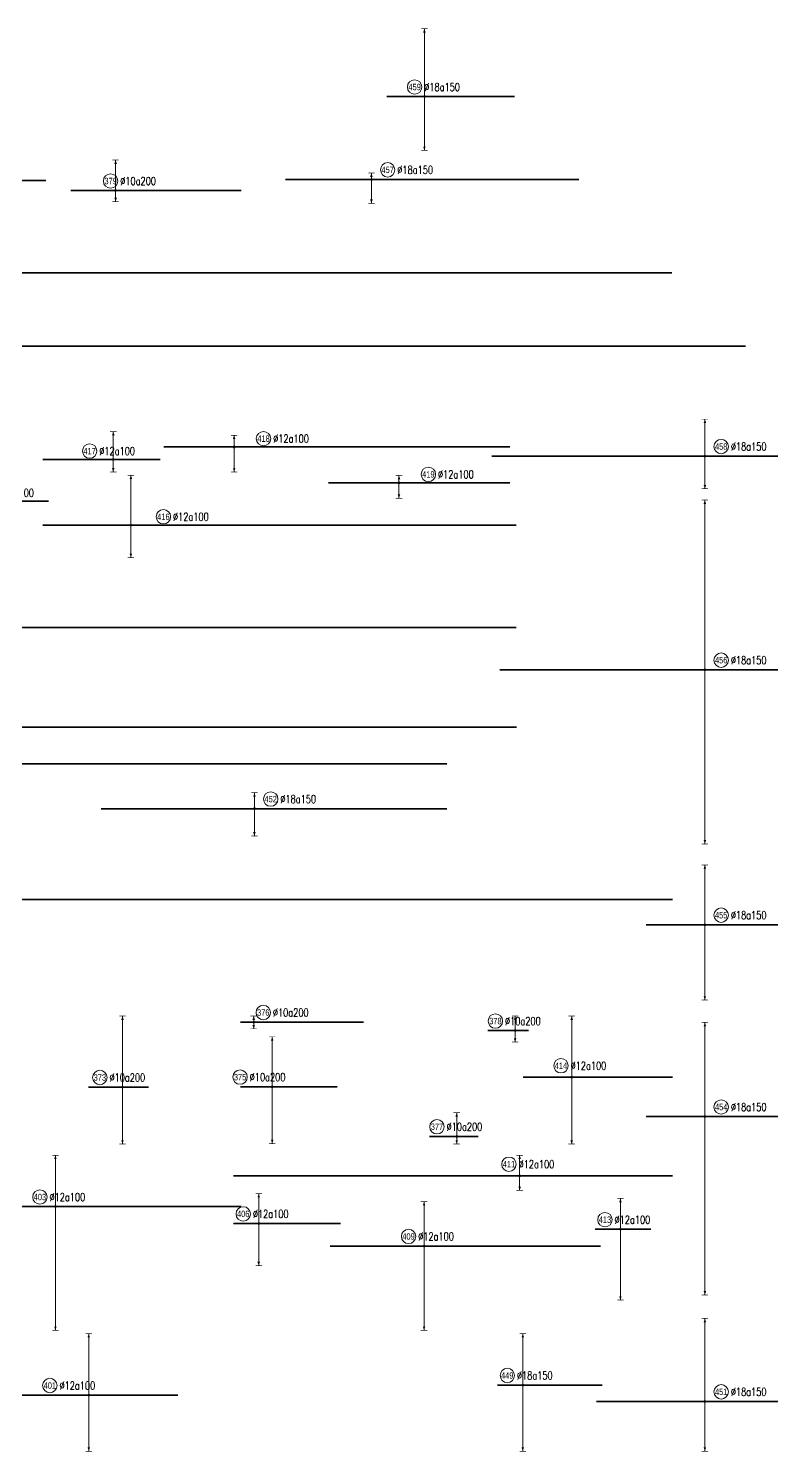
# Model space of a CAD drawing. Header units: millimetres. Extents: x -415354 to 592036, y -374841 to 139309.
# Drawn here: x 487101 to 533529, y 480 to 89420 of the extents above; entities that cross this region are included whole.
import ezdxf
from ezdxf.enums import TextEntityAlignment as Align

# ---------------------------------------------------------------- set-up
doc = ezdxf.new("R2010")
doc.units = ezdxf.units.MM
doc.header["$MEASUREMENT"] = 0
for name, color, linetype, lineweight in [('NDC_S_DIM', 1, 'Continuous', 15), ('NDC_S_REBAR', 4, 'Continuous', 35), ('NDC_S_VN TEXT', 7, 'Continuous', 20)]:
    doc.layers.add(name, color=color, linetype=linetype, lineweight=lineweight)
doc.styles.add('ARIAL', font='arial.ttf', dxfattribs={"width": 0.8})
doc.styles.add('NDC_EN TXT', font='romans.shx', dxfattribs={"width": 0.8})

# ---------------------------------------------------------------- blocks, each defined once
blk = doc.blocks.new('*U929')
at = {"layer": 'NDC_S_REBAR'}
for p in [(0, 0), (225.16, 0), (225.16, 0)]:
    blk.add_line(p, (225.16, 0), dxfattribs=at)
at = {"layer": 'NDC_S_VN TEXT', "style": 'ARIAL', "width": 0.8}
blk.add_attdef('KHT', text='', height=2, dxfattribs=at).set_placement((2.1, 3), align=Align.MIDDLE_CENTER)
at = {"layer": 'NDC_S_VN TEXT', "color": 3, "style": 'NDC_EN TXT', "width": 0.75}
blk.add_attdef('DKT', (5.1, 1.75), '', height=2.5, dxfattribs=at)
blk = doc.blocks.new('*U928')
h = blk.add_hatch(color=6)
edge = h.paths.add_edge_path()
edge.add_arc((-2.99, 0), 0.3, 0, 360)
at = {"layer": 'NDC_S_DIM', "color": 8}
for q in [(-2.99, 1.97), (-2.99, -7.43)]:
    blk.add_line((-2.99, 0), q, dxfattribs=at)
for points in [[(-3.99, 1.97, 0.2, 0.2, 0), (-1.99, 1.97, 0, 0, 0)], [(-3.99, -7.43, 0.2, 0.2, 0), (-1.99, -7.43, 0, 0, 0)]]:
    blk.add_lwpolyline(points, format="xyseb", dxfattribs=at)
at = {"layer": 'NDC_S_DIM'}
blk.add_circle((2.1, 3), 2.25, dxfattribs=at)
at = {"layer": 'NDC_S_DIM', "color": 6}
blk.add_circle((-2.99, 0), 0.3, dxfattribs=at)
at = {"layer": 'NDC_S_DIM', "color": 8}
for points in [[(-3.39, 0.77), (-2.99, 1.97), (-2.59, 0.77)], [(-3.39, -6.23), (-2.99, -7.43), (-2.59, -6.23)]]:
    blk.add_solid(points, dxfattribs=at)
at = {"layer": 'NDC_S_REBAR'}
for p, q in [((0, 0), (-29.87, 0)), ((-29.87, 0), (-29.87, 0)), ((0, 0), (61.82, 0)), ((61.82, 0), (61.82, 0)), ((61.82, 0), (61.82, 0)), ((-29.87, 0), (-29.87, 0))]:
    blk.add_line(p, q, dxfattribs=at)
at = {"layer": 'NDC_S_VN TEXT', "style": 'ARIAL', "width": 0.8}
blk.add_attdef('KHT', text='', height=2, dxfattribs=at).set_placement((2.1, 3), align=Align.MIDDLE_CENTER)
at = {"layer": 'NDC_S_VN TEXT', "color": 3, "style": 'NDC_EN TXT', "width": 0.75}
blk.add_attdef('DKT', (5.1, 1.75), '', height=2.5, dxfattribs=at)
blk = doc.blocks.new('*U927')
at = {"layer": 'NDC_S_REBAR'}
for p in [(0, 0), (420.73, 0), (420.73, 0)]:
    blk.add_line(p, (420.73, 0), dxfattribs=at)
at = {"layer": 'NDC_S_VN TEXT', "style": 'ARIAL', "width": 0.8}
blk.add_attdef('KHT', text='', height=2, dxfattribs=at).set_placement((2.1, 3), align=Align.MIDDLE_CENTER)
at = {"layer": 'NDC_S_VN TEXT', "color": 3, "style": 'NDC_EN TXT', "width": 0.75}
blk.add_attdef('DKT', (5.1, 1.75), '', height=2.5, dxfattribs=at)
blk = doc.blocks.new('*U926')
at = {"layer": 'NDC_S_REBAR'}
for p in [(0, 0), (379.63, 0), (379.63, 0)]:
    blk.add_line(p, (379.63, 0), dxfattribs=at)
at = {"layer": 'NDC_S_VN TEXT', "style": 'ARIAL', "width": 0.8}
blk.add_attdef('KHT', text='', height=2, dxfattribs=at).set_placement((2.1, 3), align=Align.MIDDLE_CENTER)
at = {"layer": 'NDC_S_VN TEXT', "color": 3, "style": 'NDC_EN TXT', "width": 0.75}
blk.add_attdef('DKT', (5.1, 1.75), '', height=2.5, dxfattribs=at)
blk = doc.blocks.new('*U924')
at = {"layer": 'NDC_S_REBAR'}
for p in [(0, 0), (201.56, 0), (201.56, 0)]:
    blk.add_line(p, (201.56, 0), dxfattribs=at)
at = {"layer": 'NDC_S_VN TEXT', "style": 'ARIAL', "width": 0.8}
blk.add_attdef('KHT', text='', height=2, dxfattribs=at).set_placement((25.17, 2.61), align=Align.MIDDLE_CENTER)
at = {"layer": 'NDC_S_VN TEXT', "color": 3, "style": 'NDC_EN TXT', "width": 0.75}
blk.add_attdef('DKT', (28.17, 1.36), '', height=2.5, dxfattribs=at)
blk = doc.blocks.new('*U923')
h = blk.add_hatch(color=6)
edge = h.paths.add_edge_path()
edge.add_arc((-2.99, 0), 0.3, 0, 360)
at = {"layer": 'NDC_S_DIM', "color": 8}
for q in [(-2.99, 4.96), (-2.99, -8.54)]:
    blk.add_line((-2.99, 0), q, dxfattribs=at)
for points in [[(-3.99, 4.96, 0.2, 0.2, 0), (-1.99, 4.96, 0, 0, 0)], [(-3.99, -8.54, 0.2, 0.2, 0), (-1.99, -8.54, 0, 0, 0)]]:
    blk.add_lwpolyline(points, format="xyseb", dxfattribs=at)
at = {"layer": 'NDC_S_DIM'}
blk.add_circle((2.1, 3), 2.25, dxfattribs=at)
at = {"layer": 'NDC_S_DIM', "color": 6}
blk.add_circle((-2.99, 0), 0.3, dxfattribs=at)
at = {"layer": 'NDC_S_DIM', "color": 8}
for points in [[(-3.39, 3.76), (-2.99, 4.96), (-2.59, 3.76)], [(-3.39, -7.34), (-2.99, -8.54), (-2.59, -7.34)]]:
    blk.add_solid(points, dxfattribs=at)
at = {"layer": 'NDC_S_REBAR'}
for p, q in [((0, 0), (-50.83, 0)), ((-50.83, 0), (-50.83, 0)), ((0, 0), (57.12, 0)), ((57.12, 0), (57.12, 0)), ((57.12, 0), (57.12, 0)), ((-50.83, 0), (-50.83, 0))]:
    blk.add_line(p, q, dxfattribs=at)
at = {"layer": 'NDC_S_VN TEXT', "style": 'ARIAL', "width": 0.8}
blk.add_attdef('KHT', text='', height=2, dxfattribs=at).set_placement((2.1, 3), align=Align.MIDDLE_CENTER)
at = {"layer": 'NDC_S_VN TEXT', "color": 3, "style": 'NDC_EN TXT', "width": 0.75}
blk.add_attdef('DKT', (5.1, 1.75), '', height=2.5, dxfattribs=at)
blk = doc.blocks.new('*U917')
h = blk.add_hatch(color=6)
edge = h.paths.add_edge_path()
edge.add_arc((-2.99, 0), 0.3, 0, 360)
at = {"layer": 'NDC_S_DIM', "color": 8}
for q in [(-2.99, 22.22), (-2.99, -17.78)]:
    blk.add_line((-2.99, 0), q, dxfattribs=at)
for points in [[(-3.99, 22.22, 0.2, 0.2, 0), (-1.99, 22.22, 0, 0, 0)], [(-3.99, -17.78, 0.2, 0.2, 0), (-1.99, -17.78, 0, 0, 0)]]:
    blk.add_lwpolyline(points, format="xyseb", dxfattribs=at)
at = {"layer": 'NDC_S_DIM'}
blk.add_circle((-10.08, 3), 2.25, dxfattribs=at)
at = {"layer": 'NDC_S_DIM', "color": 6}
blk.add_circle((-2.99, 0), 0.3, dxfattribs=at)
at = {"layer": 'NDC_S_DIM', "color": 8}
for points in [[(-3.39, 21.02), (-2.99, 22.22), (-2.59, 21.02)], [(-3.39, -16.58), (-2.99, -17.78), (-2.59, -16.58)]]:
    blk.add_solid(points, dxfattribs=at)
at = {"layer": 'NDC_S_REBAR'}
for p, q in [((0, 0), (-13.63, 0)), ((-13.63, 0), (-13.63, 0)), ((0, 0), (5.08, 0)), ((5.08, 0), (5.08, 0)), ((5.08, 0), (5.08, 0)), ((-13.63, 0), (-13.63, 0))]:
    blk.add_line(p, q, dxfattribs=at)
at = {"layer": 'NDC_S_VN TEXT', "style": 'ARIAL', "width": 0.8}
blk.add_attdef('KHT', text='', height=2, dxfattribs=at).set_placement((-10.08, 3), align=Align.MIDDLE_CENTER)
at = {"layer": 'NDC_S_VN TEXT', "color": 3, "style": 'NDC_EN TXT', "width": 0.75}
blk.add_attdef('DKT', (-7.08, 1.75), '', height=2.5, dxfattribs=at)
blk = doc.blocks.new('*U916')
h = blk.add_hatch(color=6)
edge = h.paths.add_edge_path()
edge.add_arc((-2.99, 0), 0.3, 0, 360)
at = {"layer": 'NDC_S_DIM', "color": 8}
for q in [(-2.99, 15.59), (-2.99, -17.78)]:
    blk.add_line((-2.99, 0), q, dxfattribs=at)
for points in [[(-3.99, 15.59, 0.2, 0.2, 0), (-1.99, 15.59, 0, 0, 0)], [(-3.99, -17.78, 0.2, 0.2, 0), (-1.99, -17.78, 0, 0, 0)]]:
    blk.add_lwpolyline(points, format="xyseb", dxfattribs=at)
at = {"layer": 'NDC_S_DIM'}
blk.add_circle((-13.03, 3), 2.25, dxfattribs=at)
at = {"layer": 'NDC_S_DIM', "color": 6}
blk.add_circle((-2.99, 0), 0.3, dxfattribs=at)
at = {"layer": 'NDC_S_DIM', "color": 8}
for points in [[(-3.39, 14.39), (-2.99, 15.59), (-2.59, 14.39)], [(-3.39, -16.58), (-2.99, -17.78), (-2.59, -16.58)]]:
    blk.add_solid(points, dxfattribs=at)
at = {"layer": 'NDC_S_REBAR'}
for p, q in [((0, 0), (-12.88, 0)), ((-12.88, 0), (-12.88, 0)), ((0, 0), (17.32, 0)), ((17.32, 0), (17.32, 0)), ((17.32, 0), (17.32, 0)), ((-12.88, 0), (-12.88, 0))]:
    blk.add_line(p, q, dxfattribs=at)
at = {"layer": 'NDC_S_VN TEXT', "style": 'ARIAL', "width": 0.8}
blk.add_attdef('KHT', text='', height=2, dxfattribs=at).set_placement((-13.03, 3), align=Align.MIDDLE_CENTER)
at = {"layer": 'NDC_S_VN TEXT', "color": 3, "style": 'NDC_EN TXT', "width": 0.75}
blk.add_attdef('DKT', (-10.03, 1.75), '', height=2.5, dxfattribs=at)
blk = doc.blocks.new('*U915')
h = blk.add_hatch(color=6)
edge = h.paths.add_edge_path()
edge.add_arc((-14.44, 0), 0.3, 0, 360)
at = {"layer": 'NDC_S_DIM', "color": 8}
for q in [(-14.44, 21.2), (-14.44, -16.8)]:
    blk.add_line((-14.44, 0), q, dxfattribs=at)
for points in [[(-15.44, 21.2, 0.2, 0.2, 0), (-13.44, 21.2, 0, 0, 0)], [(-15.44, -16.8, 0.2, 0.2, 0), (-13.44, -16.8, 0, 0, 0)]]:
    blk.add_lwpolyline(points, format="xyseb", dxfattribs=at)
at = {"layer": 'NDC_S_DIM'}
blk.add_circle((-17.5, 3), 2.25, dxfattribs=at)
at = {"layer": 'NDC_S_DIM', "color": 6}
blk.add_circle((-14.44, 0), 0.3, dxfattribs=at)
at = {"layer": 'NDC_S_DIM', "color": 8}
for points in [[(-14.84, 20), (-14.44, 21.2), (-14.04, 20)], [(-14.84, -15.6), (-14.44, -16.8), (-14.04, -15.6)]]:
    blk.add_solid(points, dxfattribs=at)
at = {"layer": 'NDC_S_REBAR'}
for p, q in [((0, 0), (-26.13, 0)), ((-26.13, 0), (-26.13, 0)), ((0, 0), (13.66, 0)), ((13.66, 0), (13.66, 0)), ((13.66, 0), (13.66, 0)), ((-26.13, 0), (-26.13, 0))]:
    blk.add_line(p, q, dxfattribs=at)
at = {"layer": 'NDC_S_VN TEXT', "style": 'ARIAL', "width": 0.8}
blk.add_attdef('KHT', text='', height=2, dxfattribs=at).set_placement((-17.5, 3), align=Align.MIDDLE_CENTER)
at = {"layer": 'NDC_S_VN TEXT', "color": 3, "style": 'NDC_EN TXT', "width": 0.75}
blk.add_attdef('DKT', (-14.5, 1.75), '', height=2.5, dxfattribs=at)
blk = doc.blocks.new('*U913')
h = blk.add_hatch(color=6)
edge = h.paths.add_edge_path()
edge.add_arc((1.28, 0), 0.3, 0, 360)
at = {"layer": 'NDC_S_DIM', "color": 8}
for q in [(1.28, 7.36), (1.28, -2.39)]:
    blk.add_line((1.28, 0), q, dxfattribs=at)
for points in [[(0.28, 7.36, 0.2, 0.2, 0), (2.28, 7.36, 0, 0, 0)], [(0.28, -2.39, 0.2, 0.2, 0), (2.28, -2.39, 0, 0, 0)]]:
    blk.add_lwpolyline(points, format="xyseb", dxfattribs=at)
at = {"layer": 'NDC_S_DIM'}
blk.add_circle((-4.88, 3), 2.25, dxfattribs=at)
at = {"layer": 'NDC_S_DIM', "color": 6}
blk.add_circle((1.28, 0), 0.3, dxfattribs=at)
at = {"layer": 'NDC_S_DIM', "color": 8}
for points in [[(0.88, 6.16), (1.28, 7.36), (1.68, 6.16)], [(0.88, -1.19), (1.28, -2.39), (1.68, -1.19)]]:
    blk.add_solid(points, dxfattribs=at)
at = {"layer": 'NDC_S_REBAR'}
for p, q in [((0, 0), (-7.24, 0)), ((-7.24, 0), (-7.24, 0)), ((0, 0), (7.96, 0)), ((7.96, 0), (7.96, 0)), ((7.96, 0), (7.96, 0)), ((-7.24, 0), (-7.24, 0))]:
    blk.add_line(p, q, dxfattribs=at)
at = {"layer": 'NDC_S_VN TEXT', "style": 'ARIAL', "width": 0.8}
blk.add_attdef('KHT', text='', height=2, dxfattribs=at).set_placement((-4.88, 3), align=Align.MIDDLE_CENTER)
at = {"layer": 'NDC_S_VN TEXT', "color": 3, "style": 'NDC_EN TXT', "width": 0.75}
blk.add_attdef('DKT', (-1.88, 1.75), '', height=2.5, dxfattribs=at)
blk = doc.blocks.new('*U904')
h = blk.add_hatch(color=6)
edge = h.paths.add_edge_path()
edge.add_arc((-3.14, 0), 0.3, 0, 360)
at = {"layer": 'NDC_S_DIM', "color": 8}
for q in [(-3.14, 1.91), (-3.14, -2.09)]:
    blk.add_line((-3.14, 0), q, dxfattribs=at)
for points in [[(-4.14, 1.91, 0.2, 0.2, 0), (-2.14, 1.91, 0, 0, 0)], [(-4.14, -2.09, 0.2, 0.2, 0), (-2.14, -2.09, 0, 0, 0)]]:
    blk.add_lwpolyline(points, format="xyseb", dxfattribs=at)
at = {"layer": 'NDC_S_DIM'}
blk.add_circle((-0.15, 3), 2.25, dxfattribs=at)
at = {"layer": 'NDC_S_DIM', "color": 6}
blk.add_circle((-3.14, 0), 0.3, dxfattribs=at)
at = {"layer": 'NDC_S_DIM', "color": 8}
for points in [[(-3.54, 0.71), (-3.14, 1.91), (-2.74, 0.71)], [(-3.54, -0.89), (-3.14, -2.09), (-2.74, -0.89)]]:
    blk.add_solid(points, dxfattribs=at)
at = {"layer": 'NDC_S_REBAR'}
for p, q in [((0, 0), (-7.24, 0)), ((-7.24, 0), (-7.24, 0)), ((0, 0), (31.21, 0)), ((31.21, 0), (31.21, 0)), ((31.21, 0), (31.21, 0)), ((-7.24, 0), (-7.24, 0))]:
    blk.add_line(p, q, dxfattribs=at)
at = {"layer": 'NDC_S_VN TEXT', "style": 'ARIAL', "width": 0.8}
blk.add_attdef('KHT', text='', height=2, dxfattribs=at).set_placement((-0.15, 3), align=Align.MIDDLE_CENTER)
at = {"layer": 'NDC_S_VN TEXT', "color": 3, "style": 'NDC_EN TXT', "width": 0.75}
blk.add_attdef('DKT', (2.85, 1.75), '', height=2.5, dxfattribs=at)
blk = doc.blocks.new('*U894')
at = {"layer": 'NDC_S_REBAR'}
for p in [(0, 0), (272.06, 0), (272.06, 0)]:
    blk.add_line(p, (272.06, 0), dxfattribs=at)
at = {"layer": 'NDC_S_VN TEXT', "style": 'ARIAL', "width": 0.8}
blk.add_attdef('KHT', text='', height=2, dxfattribs=at).set_placement((25.17, 2.61), align=Align.MIDDLE_CENTER)
at = {"layer": 'NDC_S_VN TEXT', "color": 3, "style": 'NDC_EN TXT', "width": 0.75}
blk.add_attdef('DKT', (28.17, 1.36), '', height=2.5, dxfattribs=at)
blk = doc.blocks.new('*U893')
h = blk.add_hatch(color=6)
edge = h.paths.add_edge_path()
edge.add_arc((-5.03, 0), 0.3, 0, 360)
at = {"layer": 'NDC_S_DIM', "color": 8}
for q in [(-5.03, 13.89), (-5.03, -26.36)]:
    blk.add_line((-5.03, 0), q, dxfattribs=at)
for points in [[(-6.03, 13.89, 0.2, 0.2, 0), (-4.03, 13.89, 0, 0, 0)], [(-6.03, -26.36, 0.2, 0.2, 0), (-4.03, -26.36, 0, 0, 0)]]:
    blk.add_lwpolyline(points, format="xyseb", dxfattribs=at)
at = {"layer": 'NDC_S_DIM'}
blk.add_circle((-9.87, 3), 2.25, dxfattribs=at)
at = {"layer": 'NDC_S_DIM', "color": 6}
blk.add_circle((-5.03, 0), 0.3, dxfattribs=at)
at = {"layer": 'NDC_S_DIM', "color": 8}
for points in [[(-5.43, 12.69), (-5.03, 13.89), (-4.63, 12.69)], [(-5.43, -25.16), (-5.03, -26.36), (-4.63, -25.16)]]:
    blk.add_solid(points, dxfattribs=at)
at = {"layer": 'NDC_S_REBAR'}
for p, q in [((0, 0), (-34.35, 0)), ((-34.35, 0), (-34.35, 0)), ((-34.35, 0), (-34.35, 0)), ((0, 0), (50.1, 0)), ((50.1, 0), (50.1, 0)), ((50.1, 0), (50.1, 0))]:
    blk.add_line(p, q, dxfattribs=at)
at = {"layer": 'NDC_S_VN TEXT', "style": 'ARIAL', "width": 0.8}
blk.add_attdef('KHT', text='', height=2, dxfattribs=at).set_placement((-9.87, 3), align=Align.MIDDLE_CENTER)
at = {"layer": 'NDC_S_VN TEXT', "color": 3, "style": 'NDC_EN TXT', "width": 0.75}
blk.add_attdef('DKT', (-6.87, 1.75), '', height=2.5, dxfattribs=at)
blk = doc.blocks.new('*U892')
h = blk.add_hatch(color=6)
edge = h.paths.add_edge_path()
edge.add_arc((-2.99, 0), 0.3, 0, 360)
at = {"layer": 'NDC_S_DIM', "color": 8}
for q in [(-2.99, 18.7), (-2.99, -23.51)]:
    blk.add_line((-2.99, 0), q, dxfattribs=at)
for points in [[(-3.99, 18.7, 0.2, 0.2, 0), (-1.99, 18.7, 0, 0, 0)], [(-3.99, -23.51, 0.2, 0.2, 0), (-1.99, -23.51, 0, 0, 0)]]:
    blk.add_lwpolyline(points, format="xyseb", dxfattribs=at)
at = {"layer": 'NDC_S_DIM'}
blk.add_circle((2.1, 3), 2.25, dxfattribs=at)
at = {"layer": 'NDC_S_DIM', "color": 6}
blk.add_circle((-2.99, 0), 0.3, dxfattribs=at)
at = {"layer": 'NDC_S_DIM', "color": 8}
for points in [[(-3.39, 17.5), (-2.99, 18.7), (-2.59, 17.5)], [(-3.39, -22.31), (-2.99, -23.51), (-2.59, -22.31)]]:
    blk.add_solid(points, dxfattribs=at)
at = {"layer": 'NDC_S_REBAR'}
for p, q in [((0, 0), (-21.3, 0)), ((-21.3, 0), (-21.3, 0)), ((0, 0), (94.9, 0)), ((94.9, 0), (94.9, 0)), ((94.9, 0), (94.9, 0)), ((-21.3, 0), (-21.3, 0))]:
    blk.add_line(p, q, dxfattribs=at)
at = {"layer": 'NDC_S_VN TEXT', "style": 'ARIAL', "width": 0.8}
blk.add_attdef('KHT', text='', height=2, dxfattribs=at).set_placement((2.1, 3), align=Align.MIDDLE_CENTER)
at = {"layer": 'NDC_S_VN TEXT', "color": 3, "style": 'NDC_EN TXT', "width": 0.75}
blk.add_attdef('DKT', (5.1, 1.75), '', height=2.5, dxfattribs=at)
blk = doc.blocks.new('*U891')
h = blk.add_hatch(color=6)
edge = h.paths.add_edge_path()
edge.add_arc((-2.99, 0), 0.3, 0, 360)
at = {"layer": 'NDC_S_DIM', "color": 8}
for q in [(-2.99, 29.44), (-2.99, -55.73)]:
    blk.add_line((-2.99, 0), q, dxfattribs=at)
for points in [[(-3.99, 29.44, 0.2, 0.2, 0), (-1.99, 29.44, 0, 0, 0)], [(-3.99, -55.73, 0.2, 0.2, 0), (-1.99, -55.73, 0, 0, 0)]]:
    blk.add_lwpolyline(points, format="xyseb", dxfattribs=at)
at = {"layer": 'NDC_S_DIM'}
blk.add_circle((2.1, 3), 2.25, dxfattribs=at)
at = {"layer": 'NDC_S_DIM', "color": 6}
blk.add_circle((-2.99, 0), 0.3, dxfattribs=at)
at = {"layer": 'NDC_S_DIM', "color": 8}
for points in [[(-3.39, 28.24), (-2.99, 29.44), (-2.59, 28.24)], [(-3.39, -54.53), (-2.99, -55.73), (-2.59, -54.53)]]:
    blk.add_solid(points, dxfattribs=at)
at = {"layer": 'NDC_S_REBAR'}
for p, q in [((0, 0), (-21.3, 0)), ((-21.3, 0), (-21.3, 0)), ((0, 0), (109.4, 0)), ((109.4, 0), (109.4, 0)), ((109.4, 0), (109.4, 0)), ((-21.3, 0), (-21.3, 0))]:
    blk.add_line(p, q, dxfattribs=at)
at = {"layer": 'NDC_S_VN TEXT', "style": 'ARIAL', "width": 0.8}
blk.add_attdef('KHT', text='', height=2, dxfattribs=at).set_placement((2.1, 3), align=Align.MIDDLE_CENTER)
at = {"layer": 'NDC_S_VN TEXT', "color": 3, "style": 'NDC_EN TXT', "width": 0.75}
blk.add_attdef('DKT', (5.1, 1.75), '', height=2.5, dxfattribs=at)
blk = doc.blocks.new('*U890')
h = blk.add_hatch(color=6)
edge = h.paths.add_edge_path()
edge.add_arc((-2.99, 0), 0.3, 0, 360)
at = {"layer": 'NDC_S_DIM', "color": 8}
for q in [(-2.99, 25.94), (-2.99, -15.56)]:
    blk.add_line((-2.99, 0), q, dxfattribs=at)
for points in [[(-3.99, 25.94, 0.2, 0.2, 0), (-1.99, 25.94, 0, 0, 0)], [(-3.99, -15.56, 0.2, 0.2, 0), (-1.99, -15.56, 0, 0, 0)]]:
    blk.add_lwpolyline(points, format="xyseb", dxfattribs=at)
at = {"layer": 'NDC_S_DIM'}
blk.add_circle((2.1, 3), 2.25, dxfattribs=at)
at = {"layer": 'NDC_S_DIM', "color": 6}
blk.add_circle((-2.99, 0), 0.3, dxfattribs=at)
at = {"layer": 'NDC_S_DIM', "color": 8}
for points in [[(-3.39, 24.74), (-2.99, 25.94), (-2.59, 24.74)], [(-3.39, -14.36), (-2.99, -15.56), (-2.59, -14.36)]]:
    blk.add_solid(points, dxfattribs=at)
at = {"layer": 'NDC_S_REBAR'}
for p, q in [((0, 0), (-36.8, 0)), ((-36.8, 0), (-36.8, 0)), ((0, 0), (109.4, 0)), ((109.4, 0), (109.4, 0)), ((109.4, 0), (109.4, 0)), ((-36.8, 0), (-36.8, 0))]:
    blk.add_line(p, q, dxfattribs=at)
at = {"layer": 'NDC_S_VN TEXT', "style": 'ARIAL', "width": 0.8}
blk.add_attdef('KHT', text='', height=2, dxfattribs=at).set_placement((2.1, 3), align=Align.MIDDLE_CENTER)
at = {"layer": 'NDC_S_VN TEXT', "color": 3, "style": 'NDC_EN TXT', "width": 0.75}
blk.add_attdef('DKT', (5.1, 1.75), '', height=2.5, dxfattribs=at)
blk = doc.blocks.new('*U887')
h = blk.add_hatch(color=6)
edge = h.paths.add_edge_path()
edge.add_arc((3.65, 0), 0.3, 0, 360)
at = {"layer": 'NDC_S_DIM', "color": 8}
for q in [(3.65, 19.13), (3.65, -20.87)]:
    blk.add_line((3.65, 0), q, dxfattribs=at)
for points in [[(2.65, 19.13, 0.2, 0.2, 0), (4.65, 19.13, 0, 0, 0)], [(2.65, -20.87, 0.2, 0.2, 0), (4.65, -20.87, 0, 0, 0)]]:
    blk.add_lwpolyline(points, format="xyseb", dxfattribs=at)
at = {"layer": 'NDC_S_DIM'}
blk.add_circle((0.31, 3.59), 2.25, dxfattribs=at)
at = {"layer": 'NDC_S_DIM', "color": 6}
blk.add_circle((3.65, 0), 0.3, dxfattribs=at)
at = {"layer": 'NDC_S_DIM', "color": 8}
for points in [[(3.25, 17.93), (3.65, 19.13), (4.05, 17.93)], [(3.25, -19.67), (3.65, -20.87), (4.05, -19.67)]]:
    blk.add_solid(points, dxfattribs=at)
at = {"layer": 'NDC_S_REBAR'}
for p, q in [((0, 0), (-11.54, 0)), ((-11.54, 0), (-11.54, 0)), ((-11.54, 0), (-11.54, 0)), ((0, 0), (35.16, 0)), ((35.16, 0), (35.16, 0)), ((35.16, 0), (35.16, 0))]:
    blk.add_line(p, q, dxfattribs=at)
at = {"layer": 'NDC_S_VN TEXT', "style": 'ARIAL', "width": 0.8}
blk.add_attdef('KHT', text='', height=2, dxfattribs=at).set_placement((0.31, 3.59), align=Align.MIDDLE_CENTER)
at = {"layer": 'NDC_S_VN TEXT', "color": 3, "style": 'NDC_EN TXT', "width": 0.75}
blk.add_attdef('DKT', (3.31, 2.34), '', height=2.5, dxfattribs=at)
blk = doc.blocks.new('*U886')
h = blk.add_hatch(color=6)
edge = h.paths.add_edge_path()
edge.add_arc((3.65, 0), 0.3, 0, 360)
at = {"layer": 'NDC_S_DIM', "color": 8}
for q in [(3.65, 6.41), (3.65, -4.59)]:
    blk.add_line((3.65, 0), q, dxfattribs=at)
for points in [[(2.65, 6.41, 0.2, 0.2, 0), (4.65, 6.41, 0, 0, 0)], [(2.65, -4.59, 0.2, 0.2, 0), (4.65, -4.59, 0, 0, 0)]]:
    blk.add_lwpolyline(points, format="xyseb", dxfattribs=at)
at = {"layer": 'NDC_S_DIM'}
blk.add_circle((0.31, 3.59), 2.25, dxfattribs=at)
at = {"layer": 'NDC_S_DIM', "color": 6}
blk.add_circle((3.65, 0), 0.3, dxfattribs=at)
at = {"layer": 'NDC_S_DIM', "color": 8}
for points in [[(3.25, 5.21), (3.65, 6.41), (4.05, 5.21)], [(3.25, -3.39), (3.65, -4.59), (4.05, -3.39)]]:
    blk.add_solid(points, dxfattribs=at)
at = {"layer": 'NDC_S_REBAR'}
for p, q in [((0, 0), (-85.79, 0)), ((-85.79, 0), (-85.79, 0)), ((-85.79, 0), (-85.79, 0)), ((0, 0), (51.41, 0)), ((51.41, 0), (51.41, 0)), ((51.41, 0), (51.41, 0))]:
    blk.add_line(p, q, dxfattribs=at)
at = {"layer": 'NDC_S_VN TEXT', "style": 'ARIAL', "width": 0.8}
blk.add_attdef('KHT', text='', height=2, dxfattribs=at).set_placement((0.31, 3.59), align=Align.MIDDLE_CENTER)
at = {"layer": 'NDC_S_VN TEXT', "color": 3, "style": 'NDC_EN TXT', "width": 0.75}
blk.add_attdef('DKT', (3.31, 2.34), '', height=2.5, dxfattribs=at)
blk = doc.blocks.new('*U882')
at = {"layer": 'NDC_S_REBAR'}
for p in [(0, 0), (171.05, 0), (171.05, 0)]:
    blk.add_line(p, (171.05, 0), dxfattribs=at)
at = {"layer": 'NDC_S_VN TEXT', "style": 'ARIAL', "width": 0.8}
blk.add_attdef('KHT', text='', height=2, dxfattribs=at).set_placement((2.1, 3), align=Align.MIDDLE_CENTER)
at = {"layer": 'NDC_S_VN TEXT', "color": 3, "style": 'NDC_EN TXT', "width": 0.75}
blk.add_attdef('DKT', (5.1, 1.75), '', height=2.5, dxfattribs=at)
blk = doc.blocks.new('*U873')
h = blk.add_hatch(color=6)
edge = h.paths.add_edge_path()
edge.add_arc((-2.99, 0), 0.3, 0, 360)
at = {"layer": 'NDC_S_DIM', "color": 8}
for q in [(-2.99, 53.06), (-2.99, -54.41)]:
    blk.add_line((-2.99, 0), q, dxfattribs=at)
for points in [[(-3.99, 53.06, 0.2, 0.2, 0), (-1.99, 53.06, 0, 0, 0)], [(-3.99, -54.41, 0.2, 0.2, 0), (-1.99, -54.41, 0, 0, 0)]]:
    blk.add_lwpolyline(points, format="xyseb", dxfattribs=at)
at = {"layer": 'NDC_S_DIM'}
blk.add_circle((2.1, 3), 2.25, dxfattribs=at)
at = {"layer": 'NDC_S_DIM', "color": 6}
blk.add_circle((-2.99, 0), 0.3, dxfattribs=at)
at = {"layer": 'NDC_S_DIM', "color": 8}
for points in [[(-3.39, 51.86), (-2.99, 53.06), (-2.59, 51.86)], [(-3.39, -53.21), (-2.99, -54.41), (-2.59, -53.21)]]:
    blk.add_solid(points, dxfattribs=at)
at = {"layer": 'NDC_S_REBAR'}
for p, q in [((0, 0), (-67.05, 0)), ((-67.05, 0), (-67.05, 0)), ((0, 0), (94.9, 0)), ((94.9, 0), (94.9, 0)), ((94.9, 0), (94.9, 0)), ((-67.05, 0), (-67.05, 0))]:
    blk.add_line(p, q, dxfattribs=at)
at = {"layer": 'NDC_S_VN TEXT', "style": 'ARIAL', "width": 0.8}
blk.add_attdef('KHT', text='', height=2, dxfattribs=at).set_placement((2.1, 3), align=Align.MIDDLE_CENTER)
at = {"layer": 'NDC_S_VN TEXT', "color": 3, "style": 'NDC_EN TXT', "width": 0.75}
blk.add_attdef('DKT', (5.1, 1.75), '', height=2.5, dxfattribs=at)
blk = doc.blocks.new('*U872')
h = blk.add_hatch(color=6)
edge = h.paths.add_edge_path()
edge.add_arc((-2.99, 0), 0.3, 0, 360)
at = {"layer": 'NDC_S_DIM', "color": 8}
for q in [(-2.99, 11.56), (-2.99, -10.2)]:
    blk.add_line((-2.99, 0), q, dxfattribs=at)
for points in [[(-3.99, 11.56, 0.2, 0.2, 0), (-1.99, 11.56, 0, 0, 0)], [(-3.99, -10.2, 0.2, 0.2, 0), (-1.99, -10.2, 0, 0, 0)]]:
    blk.add_lwpolyline(points, format="xyseb", dxfattribs=at)
at = {"layer": 'NDC_S_DIM'}
blk.add_circle((2.1, 3), 2.25, dxfattribs=at)
at = {"layer": 'NDC_S_DIM', "color": 6}
blk.add_circle((-2.99, 0), 0.3, dxfattribs=at)
at = {"layer": 'NDC_S_DIM', "color": 8}
for points in [[(-3.39, 10.36), (-2.99, 11.56), (-2.59, 10.36)], [(-3.39, -9), (-2.99, -10.2), (-2.59, -9)]]:
    blk.add_solid(points, dxfattribs=at)
at = {"layer": 'NDC_S_REBAR'}
for p, q in [((0, 0), (-69.58, 0)), ((-69.58, 0), (-69.58, 0)), ((0, 0), (94.9, 0)), ((94.9, 0), (94.9, 0)), ((94.9, 0), (94.9, 0)), ((-69.58, 0), (-69.58, 0))]:
    blk.add_line(p, q, dxfattribs=at)
at = {"layer": 'NDC_S_VN TEXT', "style": 'ARIAL', "width": 0.8}
blk.add_attdef('KHT', text='', height=2, dxfattribs=at).set_placement((2.1, 3), align=Align.MIDDLE_CENTER)
at = {"layer": 'NDC_S_VN TEXT', "color": 3, "style": 'NDC_EN TXT', "width": 0.75}
blk.add_attdef('DKT', (5.1, 1.75), '', height=2.5, dxfattribs=at)
blk = doc.blocks.new('*U871')
h = blk.add_hatch(color=6)
edge = h.paths.add_edge_path()
edge.add_arc((-2.99, 0), 0.3, 0, 360)
at = {"layer": 'NDC_S_DIM', "color": 8}
for q in [(-2.99, 19.22), (-2.99, -17.53)]:
    blk.add_line((-2.99, 0), q, dxfattribs=at)
for points in [[(-3.99, 19.22, 0.2, 0.2, 0), (-1.99, 19.22, 0, 0, 0)], [(-3.99, -17.53, 0.2, 0.2, 0), (-1.99, -17.53, 0, 0, 0)]]:
    blk.add_lwpolyline(points, format="xyseb", dxfattribs=at)
at = {"layer": 'NDC_S_DIM'}
blk.add_circle((-15.14, 3), 2.25, dxfattribs=at)
at = {"layer": 'NDC_S_DIM', "color": 6}
blk.add_circle((-2.99, 0), 0.3, dxfattribs=at)
at = {"layer": 'NDC_S_DIM', "color": 8}
for points in [[(-3.39, 18.02), (-2.99, 19.22), (-2.59, 18.02)], [(-3.39, -16.33), (-2.99, -17.53), (-2.59, -16.33)]]:
    blk.add_solid(points, dxfattribs=at)
at = {"layer": 'NDC_S_REBAR'}
for p, q in [((0, 0), (-32.06, 0)), ((-32.06, 0), (-32.06, 0)), ((0, 0), (24.79, 0)), ((24.79, 0), (24.79, 0)), ((24.79, 0), (24.79, 0)), ((-32.06, 0), (-32.06, 0))]:
    blk.add_line(p, q, dxfattribs=at)
at = {"layer": 'NDC_S_VN TEXT', "style": 'ARIAL', "width": 0.8}
blk.add_attdef('KHT', text='', height=2, dxfattribs=at).set_placement((-15.14, 3), align=Align.MIDDLE_CENTER)
at = {"layer": 'NDC_S_VN TEXT', "color": 3, "style": 'NDC_EN TXT', "width": 0.75}
blk.add_attdef('DKT', (-12.14, 1.75), '', height=2.5, dxfattribs=at)
blk = doc.blocks.new('*U853')
h = blk.add_hatch(color=6)
edge = h.paths.add_edge_path()
edge.add_arc((-5.03, 0), 0.3, 0, 360)
at = {"layer": 'NDC_S_DIM', "color": 8}
for q in [(-5.03, 9.65), (-5.03, -22.1)]:
    blk.add_line((-5.03, 0), q, dxfattribs=at)
for points in [[(-6.03, 9.65, 0.2, 0.2, 0), (-4.03, 9.65, 0, 0, 0)], [(-6.03, -22.1, 0.2, 0.2, 0), (-4.03, -22.1, 0, 0, 0)]]:
    blk.add_lwpolyline(points, format="xyseb", dxfattribs=at)
at = {"layer": 'NDC_S_DIM'}
blk.add_circle((-9.87, 3), 2.25, dxfattribs=at)
at = {"layer": 'NDC_S_DIM', "color": 6}
blk.add_circle((-5.03, 0), 0.3, dxfattribs=at)
at = {"layer": 'NDC_S_DIM', "color": 8}
for points in [[(-5.43, 8.45), (-5.03, 9.65), (-4.63, 8.45)], [(-5.43, -20.9), (-5.03, -22.1), (-4.63, -20.9)]]:
    blk.add_solid(points, dxfattribs=at)
at = {"layer": 'NDC_S_REBAR'}
for p, q in [((0, 0), (-12.96, 0)), ((-12.96, 0), (-12.96, 0)), ((-12.96, 0), (-12.96, 0)), ((0, 0), (4.49, 0)), ((4.49, 0), (4.49, 0)), ((4.49, 0), (4.49, 0))]:
    blk.add_line(p, q, dxfattribs=at)
at = {"layer": 'NDC_S_VN TEXT', "style": 'ARIAL', "width": 0.8}
blk.add_attdef('KHT', text='', height=2, dxfattribs=at).set_placement((-9.87, 3), align=Align.MIDDLE_CENTER)
at = {"layer": 'NDC_S_VN TEXT', "color": 3, "style": 'NDC_EN TXT', "width": 0.75}
blk.add_attdef('DKT', (-6.87, 1.75), '', height=2.5, dxfattribs=at)
blk = doc.blocks.new('*U852')
h = blk.add_hatch(color=6)
edge = h.paths.add_edge_path()
edge.add_arc((-5.03, 0), 0.3, 0, 360)
at = {"layer": 'NDC_S_DIM', "color": 8}
for q in [(-5.03, 16.08), (-5.03, -20.67)]:
    blk.add_line((-5.03, 0), q, dxfattribs=at)
for points in [[(-6.03, 16.08, 0.2, 0.2, 0), (-4.03, 16.08, 0, 0, 0)], [(-6.03, -20.67, 0.2, 0.2, 0), (-4.03, -20.67, 0, 0, 0)]]:
    blk.add_lwpolyline(points, format="xyseb", dxfattribs=at)
at = {"layer": 'NDC_S_DIM'}
blk.add_circle((-9.87, 3), 2.25, dxfattribs=at)
at = {"layer": 'NDC_S_DIM', "color": 6}
blk.add_circle((-5.03, 0), 0.3, dxfattribs=at)
at = {"layer": 'NDC_S_DIM', "color": 8}
for points in [[(-5.43, 14.88), (-5.03, 16.08), (-4.63, 14.88)], [(-5.43, -19.47), (-5.03, -20.67), (-4.63, -19.47)]]:
    blk.add_solid(points, dxfattribs=at)
at = {"layer": 'NDC_S_REBAR'}
for p, q in [((0, 0), (-12.96, 0)), ((-12.96, 0), (-12.96, 0)), ((-12.96, 0), (-12.96, 0)), ((0, 0), (19.74, 0)), ((19.74, 0), (19.74, 0)), ((19.74, 0), (19.74, 0))]:
    blk.add_line(p, q, dxfattribs=at)
at = {"layer": 'NDC_S_VN TEXT', "style": 'ARIAL', "width": 0.8}
blk.add_attdef('KHT', text='', height=2, dxfattribs=at).set_placement((-9.87, 3), align=Align.MIDDLE_CENTER)
at = {"layer": 'NDC_S_VN TEXT', "color": 3, "style": 'NDC_EN TXT', "width": 0.75}
blk.add_attdef('DKT', (-6.87, 1.75), '', height=2.5, dxfattribs=at)
blk = doc.blocks.new('*U851')
h = blk.add_hatch(color=6)
edge = h.paths.add_edge_path()
edge.add_arc((-5.03, 0), 0.3, 0, 360)
at = {"layer": 'NDC_S_DIM', "color": 8}
for q in [(-5.03, 9.34), (-5.03, -13.16)]:
    blk.add_line((-5.03, 0), q, dxfattribs=at)
for points in [[(-6.03, 9.34, 0.2, 0.2, 0), (-4.03, 9.34, 0, 0, 0)], [(-6.03, -13.16, 0.2, 0.2, 0), (-4.03, -13.16, 0, 0, 0)]]:
    blk.add_lwpolyline(points, format="xyseb", dxfattribs=at)
at = {"layer": 'NDC_S_DIM'}
blk.add_circle((-9.87, 3), 2.25, dxfattribs=at)
at = {"layer": 'NDC_S_DIM', "color": 6}
blk.add_circle((-5.03, 0), 0.3, dxfattribs=at)
at = {"layer": 'NDC_S_DIM', "color": 8}
for points in [[(-5.43, 8.14), (-5.03, 9.34), (-4.63, 8.14)], [(-5.43, -11.96), (-5.03, -13.16), (-4.63, -11.96)]]:
    blk.add_solid(points, dxfattribs=at)
at = {"layer": 'NDC_S_REBAR'}
for p, q in [((0, 0), (-12.96, 0)), ((-12.96, 0), (-12.96, 0)), ((-12.96, 0), (-12.96, 0)), ((0, 0), (20.49, 0)), ((20.49, 0), (20.49, 0)), ((20.49, 0), (20.49, 0))]:
    blk.add_line(p, q, dxfattribs=at)
at = {"layer": 'NDC_S_VN TEXT', "style": 'ARIAL', "width": 0.8}
blk.add_attdef('KHT', text='', height=2, dxfattribs=at).set_placement((-9.87, 3), align=Align.MIDDLE_CENTER)
at = {"layer": 'NDC_S_VN TEXT', "color": 3, "style": 'NDC_EN TXT', "width": 0.75}
blk.add_attdef('DKT', (-6.87, 1.75), '', height=2.5, dxfattribs=at)
blk = doc.blocks.new('*U847')
h = blk.add_hatch(color=6)
edge = h.paths.add_edge_path()
edge.add_arc((1.28, 0), 0.3, 0, 360)
at = {"layer": 'NDC_S_DIM', "color": 8}
for q in [(1.28, 4.58), (1.28, -3.57)]:
    blk.add_line((1.28, 0), q, dxfattribs=at)
for points in [[(0.28, 4.58, 0.2, 0.2, 0), (2.28, 4.58, 0, 0, 0)], [(0.28, -3.57, 0.2, 0.2, 0), (2.28, -3.57, 0, 0, 0)]]:
    blk.add_lwpolyline(points, format="xyseb", dxfattribs=at)
at = {"layer": 'NDC_S_DIM'}
blk.add_circle((-4.88, 3), 2.25, dxfattribs=at)
at = {"layer": 'NDC_S_DIM', "color": 6}
blk.add_circle((1.28, 0), 0.3, dxfattribs=at)
at = {"layer": 'NDC_S_DIM', "color": 8}
for points in [[(0.88, 3.38), (1.28, 4.58), (1.68, 3.38)], [(0.88, -2.37), (1.28, -3.57), (1.68, -2.37)]]:
    blk.add_solid(points, dxfattribs=at)
at = {"layer": 'NDC_S_REBAR'}
for p, q in [((0, 0), (-7.24, 0)), ((-7.24, 0), (-7.24, 0)), ((0, 0), (5.46, 0)), ((5.46, 0), (5.46, 0)), ((5.46, 0), (5.46, 0)), ((-7.24, 0), (-7.24, 0))]:
    blk.add_line(p, q, dxfattribs=at)
at = {"layer": 'NDC_S_VN TEXT', "style": 'ARIAL', "width": 0.8}
blk.add_attdef('KHT', text='', height=2, dxfattribs=at).set_placement((-4.88, 3), align=Align.MIDDLE_CENTER)
at = {"layer": 'NDC_S_VN TEXT', "color": 3, "style": 'NDC_EN TXT', "width": 0.75}
blk.add_attdef('DKT', (-1.88, 1.75), '', height=2.5, dxfattribs=at)
blk = doc.blocks.new('*U846')
h = blk.add_hatch(color=6)
edge = h.paths.add_edge_path()
edge.add_arc((-5.03, 0), 0.3, 0, 360)
at = {"layer": 'NDC_S_DIM', "color": 8}
for q in [(-5.03, 16.06), (-5.03, -38.69)]:
    blk.add_line((-5.03, 0), q, dxfattribs=at)
for points in [[(-6.03, 16.06, 0.2, 0.2, 0), (-4.03, 16.06, 0, 0, 0)], [(-6.03, -38.69, 0.2, 0.2, 0), (-4.03, -38.69, 0, 0, 0)]]:
    blk.add_lwpolyline(points, format="xyseb", dxfattribs=at)
at = {"layer": 'NDC_S_DIM'}
blk.add_circle((-9.87, 3), 2.25, dxfattribs=at)
at = {"layer": 'NDC_S_DIM', "color": 6}
blk.add_circle((-5.03, 0), 0.3, dxfattribs=at)
at = {"layer": 'NDC_S_DIM', "color": 8}
for points in [[(-5.43, 14.86), (-5.03, 16.06), (-4.63, 14.86)], [(-5.43, -37.49), (-5.03, -38.69), (-4.63, -37.49)]]:
    blk.add_solid(points, dxfattribs=at)
at = {"layer": 'NDC_S_REBAR'}
for p, q in [((0, 0), (-23.18, 0)), ((-23.18, 0), (-23.18, 0)), ((-23.18, 0), (-23.18, 0)), ((0, 0), (53.02, 0)), ((53.02, 0), (53.02, 0)), ((53.02, 0), (53.02, 0))]:
    blk.add_line(p, q, dxfattribs=at)
at = {"layer": 'NDC_S_VN TEXT', "style": 'ARIAL', "width": 0.8}
blk.add_attdef('KHT', text='', height=2, dxfattribs=at).set_placement((-9.87, 3), align=Align.MIDDLE_CENTER)
at = {"layer": 'NDC_S_VN TEXT', "color": 3, "style": 'NDC_EN TXT', "width": 0.75}
blk.add_attdef('DKT', (-6.87, 1.75), '', height=2.5, dxfattribs=at)
blk = doc.blocks.new('*U843')
at = {"layer": 'NDC_S_REBAR'}
for p in [(0, 0), (223.29, 0), (223.29, 0)]:
    blk.add_line(p, (223.29, 0), dxfattribs=at)
at = {"layer": 'NDC_S_VN TEXT', "style": 'ARIAL', "width": 0.8}
blk.add_attdef('KHT', text='', height=2, dxfattribs=at).set_placement((25.17, 2.61), align=Align.MIDDLE_CENTER)
at = {"layer": 'NDC_S_VN TEXT', "color": 3, "style": 'NDC_EN TXT', "width": 0.75}
blk.add_attdef('DKT', (28.17, 1.36), '', height=2.5, dxfattribs=at)
blk = doc.blocks.new('*U840')
h = blk.add_hatch(color=6)
edge = h.paths.add_edge_path()
edge.add_arc((15.02, 0), 0.3, 0, 360)
at = {"layer": 'NDC_S_DIM', "color": 8}
for q in [(15.02, 8.7), (15.02, -3.91)]:
    blk.add_line((15.02, 0), q, dxfattribs=at)
for points in [[(14.02, 8.7, 0.2, 0.2, 0), (16.02, 8.7, 0, 0, 0)], [(14.02, -3.91, 0.2, 0.2, 0), (16.02, -3.91, 0, 0, 0)]]:
    blk.add_lwpolyline(points, format="xyseb", dxfattribs=at)
at = {"layer": 'NDC_S_DIM'}
blk.add_circle((7.63, 2.61), 2.25, dxfattribs=at)
at = {"layer": 'NDC_S_DIM', "color": 6}
blk.add_circle((15.02, 0), 0.3, dxfattribs=at)
at = {"layer": 'NDC_S_DIM', "color": 8}
for points in [[(14.62, 7.5), (15.02, 8.7), (15.42, 7.5)], [(14.62, -2.71), (15.02, -3.91), (15.42, -2.71)]]:
    blk.add_solid(points, dxfattribs=at)
at = {"layer": 'NDC_S_REBAR'}
for p, q in [((0, 0), (-6.98, 0)), ((-6.98, 0), (-6.98, 0)), ((0, 0), (29.62, 0)), ((29.62, 0), (29.62, 0)), ((29.62, 0), (29.62, 0)), ((-6.98, 0), (-6.98, 0))]:
    blk.add_line(p, q, dxfattribs=at)
at = {"layer": 'NDC_S_VN TEXT', "style": 'ARIAL', "width": 0.8}
blk.add_attdef('KHT', text='', height=2, dxfattribs=at).set_placement((7.63, 2.61), align=Align.MIDDLE_CENTER)
at = {"layer": 'NDC_S_VN TEXT', "color": 3, "style": 'NDC_EN TXT', "width": 0.75}
blk.add_attdef('DKT', (10.63, 1.36), '', height=2.5, dxfattribs=at)
blk = doc.blocks.new('*U839')
h = blk.add_hatch(color=6)
edge = h.paths.add_edge_path()
edge.add_arc((15.02, 0), 0.3, 0, 360)
at = {"layer": 'NDC_S_DIM', "color": 8}
for q in [(15.02, 15.6), (15.02, -10.14)]:
    blk.add_line((15.02, 0), q, dxfattribs=at)
for points in [[(14.02, 15.6, 0.2, 0.2, 0), (16.02, 15.6, 0, 0, 0)], [(14.02, -10.14, 0.2, 0.2, 0), (16.02, -10.14, 0, 0, 0)]]:
    blk.add_lwpolyline(points, format="xyseb", dxfattribs=at)
at = {"layer": 'NDC_S_DIM'}
blk.add_circle((25.17, 2.61), 2.25, dxfattribs=at)
at = {"layer": 'NDC_S_DIM', "color": 6}
blk.add_circle((15.02, 0), 0.3, dxfattribs=at)
at = {"layer": 'NDC_S_DIM', "color": 8}
for points in [[(14.62, 14.4), (15.02, 15.6), (15.42, 14.4)], [(14.62, -8.94), (15.02, -10.14), (15.42, -8.94)]]:
    blk.add_solid(points, dxfattribs=at)
at = {"layer": 'NDC_S_REBAR'}
for p, q in [((0, 0), (-12.47, 0)), ((-12.47, 0), (-12.47, 0)), ((0, 0), (135.41, 0)), ((135.41, 0), (135.41, 0)), ((135.41, 0), (135.41, 0)), ((-12.47, 0), (-12.47, 0))]:
    blk.add_line(p, q, dxfattribs=at)
at = {"layer": 'NDC_S_VN TEXT', "style": 'ARIAL', "width": 0.8}
blk.add_attdef('KHT', text='', height=2, dxfattribs=at).set_placement((25.17, 2.61), align=Align.MIDDLE_CENTER)
at = {"layer": 'NDC_S_VN TEXT', "color": 3, "style": 'NDC_EN TXT', "width": 0.75}
blk.add_attdef('DKT', (28.17, 1.36), '', height=2.5, dxfattribs=at)
blk = doc.blocks.new('*U838')
h = blk.add_hatch(color=6)
edge = h.paths.add_edge_path()
edge.add_arc((0.3, 0), 0.3, 0, 360)
at = {"layer": 'NDC_S_DIM', "color": 8}
for q in [(0.3, 9.57), (0.3, -3.43)]:
    blk.add_line((0.3, 0), q, dxfattribs=at)
for points in [[(-0.7, 9.57, 0.2, 0.2, 0), (1.3, 9.57, 0, 0, 0)], [(-0.7, -3.43, 0.2, 0.2, 0), (1.3, -3.43, 0, 0, 0)]]:
    blk.add_lwpolyline(points, format="xyseb", dxfattribs=at)
at = {"layer": 'NDC_S_DIM'}
blk.add_circle((-1.25, 3), 2.25, dxfattribs=at)
at = {"layer": 'NDC_S_DIM', "color": 6}
blk.add_circle((0.3, 0), 0.3, dxfattribs=at)
at = {"layer": 'NDC_S_DIM', "color": 8}
for points in [[(-0.1, 8.37), (0.3, 9.57), (0.7, 8.37)], [(-0.1, -2.23), (0.3, -3.43), (0.7, -2.23)]]:
    blk.add_solid(points, dxfattribs=at)
at = {"layer": 'NDC_S_REBAR'}
for p, q in [((0, 0), (-13.66, 0)), ((-13.66, 0), (-13.66, 0)), ((0, 0), (39.54, 0)), ((39.54, 0), (39.54, 0)), ((39.54, 0), (39.54, 0)), ((-13.66, 0), (-13.66, 0))]:
    blk.add_line(p, q, dxfattribs=at)
at = {"layer": 'NDC_S_VN TEXT', "style": 'ARIAL', "width": 0.8}
blk.add_attdef('KHT', text='', height=2, dxfattribs=at).set_placement((-1.25, 3), align=Align.MIDDLE_CENTER)
at = {"layer": 'NDC_S_VN TEXT', "color": 3, "style": 'NDC_EN TXT', "width": 0.75}
blk.add_attdef('DKT', (1.75, 1.75), '', height=2.5, dxfattribs=at)
blk = doc.blocks.new('*U837')
h = blk.add_hatch(color=6)
edge = h.paths.add_edge_path()
edge.add_arc((15.02, 0), 0.3, 0, 360)
at = {"layer": 'NDC_S_DIM', "color": 8}
for q in [(15.02, 3.69), (15.02, -7.82)]:
    blk.add_line((15.02, 0), q, dxfattribs=at)
for points in [[(14.02, 3.69, 0.2, 0.2, 0), (16.02, 3.69, 0, 0, 0)], [(14.02, -7.82, 0.2, 0.2, 0), (16.02, -7.82, 0, 0, 0)]]:
    blk.add_lwpolyline(points, format="xyseb", dxfattribs=at)
at = {"layer": 'NDC_S_DIM'}
blk.add_circle((24.2, 2.61), 2.25, dxfattribs=at)
at = {"layer": 'NDC_S_DIM', "color": 6}
blk.add_circle((15.02, 0), 0.3, dxfattribs=at)
at = {"layer": 'NDC_S_DIM', "color": 8}
for points in [[(14.62, 2.49), (15.02, 3.69), (15.42, 2.49)], [(14.62, -6.62), (15.02, -7.82), (15.42, -6.62)]]:
    blk.add_solid(points, dxfattribs=at)
at = {"layer": 'NDC_S_REBAR'}
for p, q in [((0, 0), (-6.98, 0)), ((-6.98, 0), (-6.98, 0)), ((0, 0), (101.18, 0)), ((101.18, 0), (101.18, 0)), ((101.18, 0), (101.18, 0)), ((-6.98, 0), (-6.98, 0))]:
    blk.add_line(p, q, dxfattribs=at)
at = {"layer": 'NDC_S_VN TEXT', "style": 'ARIAL', "width": 0.8}
blk.add_attdef('KHT', text='', height=2, dxfattribs=at).set_placement((24.2, 2.61), align=Align.MIDDLE_CENTER)
at = {"layer": 'NDC_S_VN TEXT', "color": 3, "style": 'NDC_EN TXT', "width": 0.75}
blk.add_attdef('DKT', (27.2, 1.36), '', height=2.5, dxfattribs=at)
blk = doc.blocks.new('*U836')
h = blk.add_hatch(color=6)
edge = h.paths.add_edge_path()
edge.add_arc((15.02, 0), 0.3, 0, 360)
at = {"layer": 'NDC_S_DIM', "color": 8}
for q in [(15.02, 2.29), (15.02, -4.85)]:
    blk.add_line((15.02, 0), q, dxfattribs=at)
for points in [[(14.02, 2.29, 0.2, 0.2, 0), (16.02, 2.29, 0, 0, 0)], [(14.02, -4.85, 0.2, 0.2, 0), (16.02, -4.85, 0, 0, 0)]]:
    blk.add_lwpolyline(points, format="xyseb", dxfattribs=at)
at = {"layer": 'NDC_S_DIM'}
blk.add_circle((24.2, 2.61), 2.25, dxfattribs=at)
at = {"layer": 'NDC_S_DIM', "color": 6}
blk.add_circle((15.02, 0), 0.3, dxfattribs=at)
at = {"layer": 'NDC_S_DIM', "color": 8}
for points in [[(14.62, 1.09), (15.02, 2.29), (15.42, 1.09)], [(14.62, -3.65), (15.02, -4.85), (15.42, -3.65)]]:
    blk.add_solid(points, dxfattribs=at)
at = {"layer": 'NDC_S_REBAR'}
for p, q in [((0, 0), (-6.98, 0)), ((-6.98, 0), (-6.98, 0)), ((0, 0), (49.68, 0)), ((49.68, 0), (49.68, 0)), ((49.68, 0), (49.68, 0)), ((-6.98, 0), (-6.98, 0))]:
    blk.add_line(p, q, dxfattribs=at)
at = {"layer": 'NDC_S_VN TEXT', "style": 'ARIAL', "width": 0.8}
blk.add_attdef('KHT', text='', height=2, dxfattribs=at).set_placement((24.2, 2.61), align=Align.MIDDLE_CENTER)
at = {"layer": 'NDC_S_VN TEXT', "color": 3, "style": 'NDC_EN TXT', "width": 0.75}
blk.add_attdef('DKT', (27.2, 1.36), '', height=2.5, dxfattribs=at)
blk = doc.blocks.new('*U835')
h = blk.add_hatch(color=6)
edge = h.paths.add_edge_path()
edge.add_arc((1.92, 0), 0.3, 0, 360)
at = {"layer": 'NDC_S_DIM', "color": 8}
for q in [(1.92, 27.11), (1.92, -17.63)]:
    blk.add_line((1.92, 0), q, dxfattribs=at)
for points in [[(0.92, 27.11, 0.2, 0.2, 0), (2.92, 27.11, 0, 0, 0)], [(0.92, -17.63, 0.2, 0.2, 0), (2.92, -17.63, 0, 0, 0)]]:
    blk.add_lwpolyline(points, format="xyseb", dxfattribs=at)
at = {"layer": 'NDC_S_DIM'}
blk.add_circle((-0.68, 2.61), 2.25, dxfattribs=at)
at = {"layer": 'NDC_S_DIM', "color": 6}
blk.add_circle((1.92, 0), 0.3, dxfattribs=at)
at = {"layer": 'NDC_S_DIM', "color": 8}
for points in [[(1.52, 25.91), (1.92, 27.11), (2.32, 25.91)], [(1.52, -16.43), (1.92, -17.63), (2.32, -16.43)]]:
    blk.add_solid(points, dxfattribs=at)
at = {"layer": 'NDC_S_REBAR'}
for p, q in [((0, 0), (-6.98, 0)), ((-6.98, 0), (-6.98, 0)), ((0, 0), (17.99, 0)), ((17.99, 0), (17.99, 0)), ((17.99, 0), (17.99, 0)), ((-6.98, 0), (-6.98, 0))]:
    blk.add_line(p, q, dxfattribs=at)
at = {"layer": 'NDC_S_VN TEXT', "style": 'ARIAL', "width": 0.8}
blk.add_attdef('KHT', text='', height=2, dxfattribs=at).set_placement((-0.68, 2.61), align=Align.MIDDLE_CENTER)
at = {"layer": 'NDC_S_VN TEXT', "color": 3, "style": 'NDC_EN TXT', "width": 0.75}
blk.add_attdef('DKT', (2.32, 1.36), '', height=2.5, dxfattribs=at)

msp = doc.modelspace()

# ---------------------------------------------------------------- block references
at = {"xscale": 200, "yscale": 200, "zscale": 200}
for name, p, values in [('*U915', (514728.1, 85161), {'KHT': '459', 'DKT': '%%C18a150'}), ('*U838', (492484, 79285.4), {'KHT': '379', 'DKT': '%%c10a200'}), ('*U928', (509125.7, 79985.2), {'KHT': '457', 'DKT': '%%C18a150'}), ('*U835', (484744.2, 59876.6), {'KHT': '415', 'DKT': '%%C12a100'}), ('*U872', (529963.1, 62689.7), {'KHT': '458', 'DKT': '%%C18a150'}), ('*U840', (489398.2, 62484.6), {'KHT': '417', 'DKT': '%%C12a100'}), ('*U837', (496947.8, 63262.4), {'KHT': '418', 'DKT': '%%C12a100'}), ('*U839', (490496.9, 58378.9), {'KHT': '416', 'DKT': '%%C12a100'}), ('*U836', (507247.8, 61029.3), {'KHT': '419', 'DKT': '%%C12a100'}), ('*U873', (529963.1, 49337.4), {'KHT': '456', 'DKT': '%%C18a150'}), ('*U923', (501818.1, 40657.8), {'KHT': '452', 'DKT': '%%C18a150'}), ('*U892', (529963.1, 33401.5), {'KHT': '455', 'DKT': '%%C18a150'}), ('*U917', (493576.8, 23256.1), {'KHT': '373', 'DKT': '%%c10a200'}), ('*U904', (501800.6, 27317.1), {'KHT': '376', 'DKT': '%%c10a200'}), ('*U847', (517250.6, 26784.9), {'KHT': '378', 'DKT': '%%c10a200'}), ('*U887', (520311.6, 23873.8), {'KHT': '414', 'DKT': '%%C12a100'}), ('*U891', (529963.1, 21413), {'KHT': '454', 'DKT': '%%C18a150'}), ('*U916', (502929, 23281.1), {'KHT': '375', 'DKT': '%%c10a200'}), ('*U913', (513600.6, 20177.7), {'KHT': '377', 'DKT': '%%c10a200'}), ('*U846', (489788.2, 15787.1), {'KHT': '403', 'DKT': '%%C12a100'}), ('*U886', (517061.6, 17719), {'KHT': '411', 'DKT': '%%C12a100'}), ('*U851', (502494, 14731.3), {'KHT': '406', 'DKT': '%%C12a100'}), ('*U893', (512822.7, 13322.5), {'KHT': '409', 'DKT': '%%C12a100'}), ('*U853', (525094, 14370.1), {'KHT': '413', 'DKT': '%%C12a100'}), ('*U890', (529963.1, 3612.7), {'KHT': '451', 'DKT': '%%C18a150'}), ('*U871', (491465.2, 4005.7), {'KHT': '401', 'DKT': '%%C12a100'}), ('*U852', (518994, 4633.1), {'KHT': '449', 'DKT': '%%C18a150'})]:
    msp.add_blockref(name, p, dxfattribs=at).add_auto_attribs(values)
for name, p in [('*U929', (443160, 79919)), ('*U927', (443160, 74147.2)), ('*U926', (455984.5, 69565)), ('*U882', (483373.4, 51980.5)), ('*U843', (472930.6, 45742.6)), ('*U924', (472930.6, 43462)), ('*U894', (472930.6, 34983.9))]:
    msp.add_blockref(name, p, dxfattribs=at)

doc.saveas('drawing.dxf')
